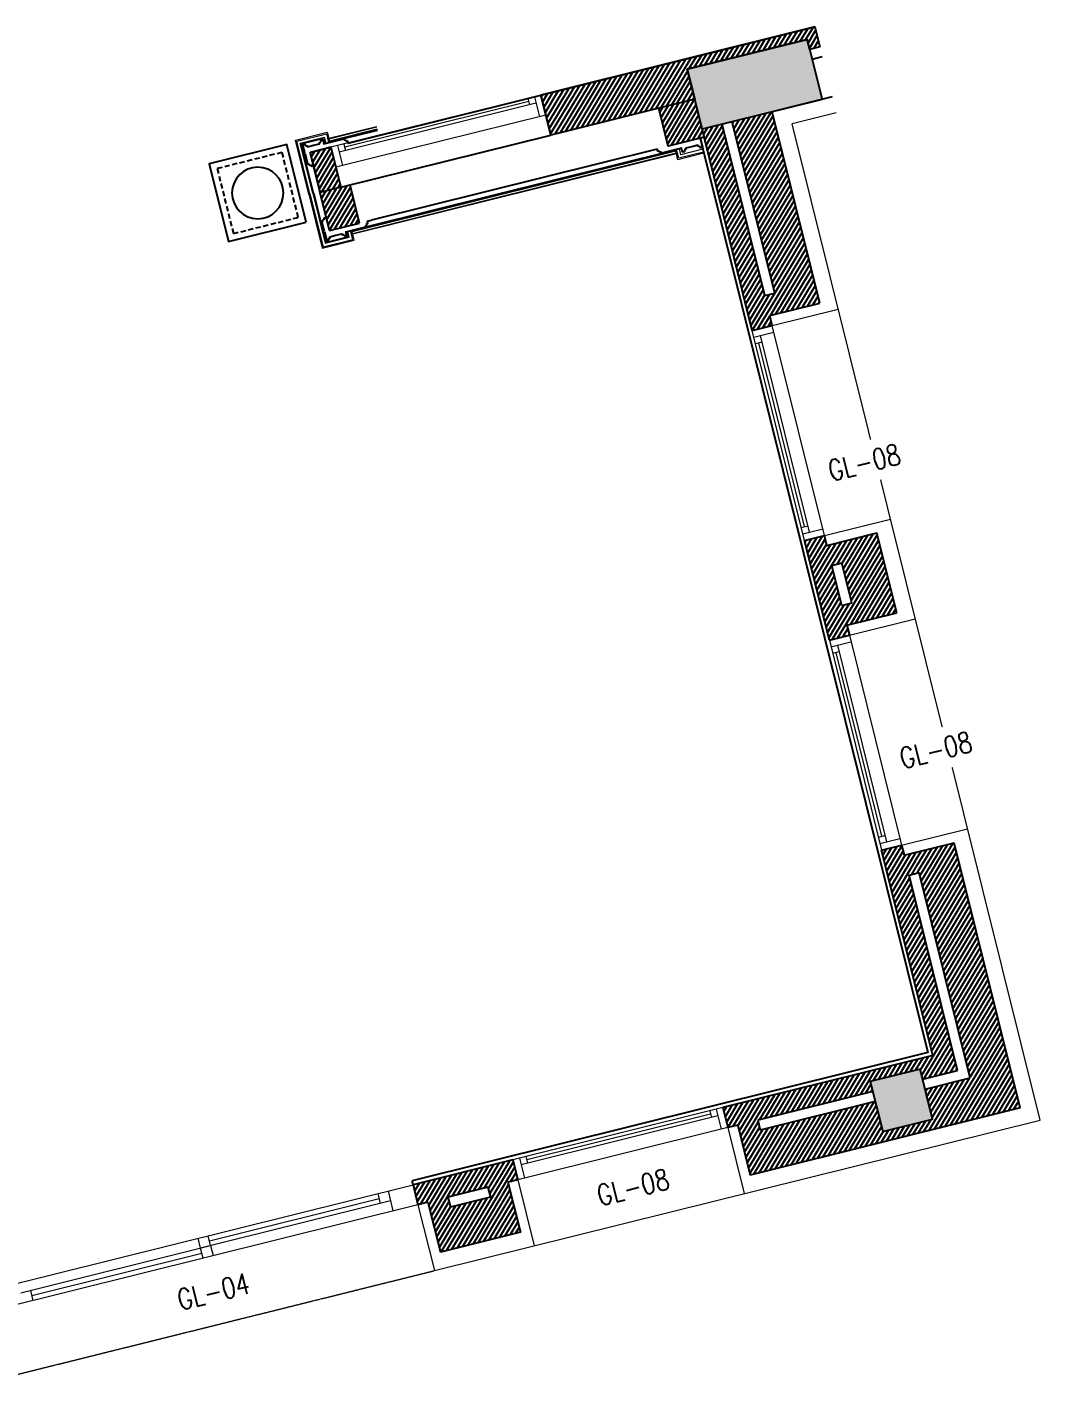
# Model space of a CAD drawing. Header units: inches. Extents: x 122939 to 389145, y 29603 to 529479.
# Drawn here: x 350857 to 355775, y 458340 to 464887 of the extents above; entities that cross this region are included whole.
import ezdxf
from ezdxf.enums import TextEntityAlignment as Align

# ---------------------------------------------------------------- set-up
doc = ezdxf.new("R2010")
doc.units = ezdxf.units.IN
doc.header["$MEASUREMENT"] = 0
doc.set_wipeout_variables(frame=1)
doc.linetypes.add('HIDDEN', pattern=[0.375, 0.25, -0.125])
for name, color, linetype, lineweight in [('A-DOOR', 134, 'Continuous', 18), ('A-GLAZ', 134, 'Continuous', 18), ('A-GLAZ-IDEN', 3, 'Continuous', 18), ('A-WALL-TILE', 8, 'Continuous', 9), ('GRC Hatch', 253, 'Continuous', 0), ('Marble', 6, 'Continuous', 0), ('XREF-V2-FF_COLS$0$A-COLS-PATT', 253, 'Continuous', 20)]:
    doc.layers.add(name, color=color, linetype=linetype, lineweight=lineweight)
for name, color, linetype in [('A-Plaster', 2, 'Continuous'), ('A-WALL', 7, 'Continuous'), ('column', 3, 'Continuous'), ('CQ Wall hatch_CHB', 8, 'Continuous'), ('gypsum', 31, 'Continuous'), ('Layer1', 1, 'Continuous'), ('Layer2', 2, 'Continuous'), ('Layer7', 8, 'Continuous')]:
    doc.layers.add(name, color=color, linetype=linetype)
doc.styles.add('TXT2', font='romans.shx', dxfattribs={"width": 0.9})
pattern_1 = [(238.9714232829852, (335559.538989674, 356396.1628943492), (16.06706840326385, -9.664978682068586), [])]
pattern_2 = [(238.9714232829857, (335559.538989674, 356396.1628943492), (16.06706840326394, -9.66497868206845), [])]

# ---------------------------------------------------------------- blocks, each defined once
blk = doc.blocks.new('TAG-WIN')
at = {"color": 1}
blk.add_wipeout([(-3.3414880591262914, -7.105427357601002e-15), (3.3414880591262026, -7.105427357601002e-15), (4.503754163611903, 2.0131039448843), (3.3414880591262026, 3.999999999999993), (-3.3414880591262914, 3.999999999999993), (-4.496188597505579, 1.999999999999993)], dxfattribs=at)
at = {"color": 2, "style": 'TXT2', "width": 0.8}
blk.add_attdef('AW01', text='', height=2, dxfattribs=at).set_placement((0, 1.999999999999993), align=Align.MIDDLE)
blk = doc.blocks.new('post top')
at = {"layer": 'Layer7'}
h = blk.add_hatch(dxfattribs=at)
h.set_pattern_fill('ANSI31', color=256, scale=100, angle=-1.27e-14, style=0)
h.set_pattern_definition([(44.99999999999999, (-32364.03618906011, 157002.8408459602), (-8.838834764831839, 8.838834764831846), [])])
edge = h.paths.add_edge_path()
edge.add_arc((-10307.37570355419, 1295.741312117155), 125, -1.27e-14, 360)
at = {"layer": 'Layer1', "linetype": 'HIDDEN', "ltscale": 100, "elevation": -3.156307375e-07}
blk.add_lwpolyline([(-10469.87570355422, 1133.24131211713), (-10469.87570355422, 1458.241312117181), (-10144.87570355417, 1458.241312117181), (-10144.87570355417, 1133.24131211713)], close=True, dxfattribs=at)
at = {"layer": 'Layer2', "elevation": -3.156307375e-07}
blk.add_lwpolyline([(-10501.55705175451, 1101.559963916836), (-10501.55705175451, 1489.922660317476), (-10113.19435535387, 1489.922660317476), (-10113.19435535387, 1101.559963916836)], close=True, dxfattribs=at)
at = {"layer": 'Layer7'}
blk.add_circle((-10307.37570355419, 1295.741312117155, -3.156307375e-07), 125, dxfattribs=at)

msp = doc.modelspace()

# ---------------------------------------------------------------- hatches: boundary and pattern name
at = {"layer": 'CQ Wall hatch_CHB'}
h = msp.add_hatch(dxfattribs=at)
h.set_pattern_fill('ANSI31', color=8, scale=150, angle=180)
h.set_pattern_definition(pattern_2)
h.paths.add_polyline_path([(353399.9041317679, 464361.9656484124), (353351.6165471743, 464556.0489016162), (354681.0954052192, 464886.8209891771), (354705.239197516, 464789.7793625761), (354656.7183840204, 464777.707466379), (354644.6475191404, 464826.2241346836), (354062.6526356657, 464681.4247936548), (354098.6046695387, 464535.8011585145)])
h = msp.add_hatch(dxfattribs=at)
h.set_pattern_fill('ANSI31', color=8, scale=150, angle=180)
h.set_pattern_definition([(238.9714232829857, (268169.3987121587, 425137.9348169903), (16.06706840326394, -9.66497868206844), [])])
h.paths.add_polyline_path([(353924.1851912073, 464492.4034404657), (354098.8678662413, 464535.8641940778), (354144.9046166045, 464350.8277638502), (353970.2219415706, 464307.3670102383)])
h = msp.add_hatch(dxfattribs=at)
h.set_pattern_fill('ANSI31,_O', color=8, scale=149.9999999999999, angle=179.9999999999995)
h.set_pattern_definition(pattern_1)
h.paths.add_polyline_path([(354511.8369865494, 463497.196697865), (354705.9202397586, 463545.4842824603), (354474.6936621714, 464474.8285803722), (354280.6107657058, 464426.5395619548)])
h.paths.add_polyline_path([(354837.3091063284, 461980.9211947753), (355080.160065996, 462041.3421021179), (354983.5820291589, 462429.5078950587), (354740.7339569339, 462369.0877061065), (354764.8797790055, 462272.04658451), (354813.3985639461, 462284.1179760052), (354861.9315866645, 462090.095787391), (354813.1673423275, 462077.9633260137)])
h.paths.add_polyline_path([(354235.0227176357, 459638.5816721398), (354259.1711472422, 459541.521406708), (354307.6919605428, 459553.593302856), (354368.0467147938, 459311.0082336292), (355678.3690749113, 459637.0244964358), (355357.8218553966, 460925.365714716), (355163.7386021874, 460877.0781301209), (355435.9971600292, 459782.8183744838), (355217.3850437545, 459728.4276696155), (355253.5299481306, 459583.1543142301), (355010.9269518261, 459522.7905320119), (354974.78204745, 459668.0638873977), (354416.805662521, 459529.2163264451), (354404.7334079167, 459577.7370505608), (354962.7108682147, 459716.5848790634), (354950.5667541734, 459765.3944201439), (355193.4392430693, 459825.7967022519), (355205.5769205696, 459777.011492649), (355375.1487002672, 459819.1804900277), (355139.1064435323, 460767.9011295555), (355187.6272568331, 460779.9730257033), (355163.7386021874, 460877.0781301209), (355115.0900408325, 460864.9744504734), (355103.1455342807, 460913.5269580906), (355006.1133911371, 460889.3855252619), (355254.2182238671, 459892.1637830193)])
h.paths.add_polyline_path([(354378.3713672882, 463412.4663972916), (354475.3884278522, 463436.6040775987), (354463.3147256667, 463485.1244415604), (354511.8369865494, 463497.1966978651), (354487.457433032, 463594.1796674752), (354439.169127333, 463582.1656188234), (354232.0900415896, 464414.4673073505), (354135.0708691208, 464390.3283404891)])
h.paths.add_polyline_path([(354728.9057080431, 462417.6691384327), (354631.8878691479, 462393.5312644776), (354752.6058009199, 461908.3228752774), (354849.6282540895, 461932.4618972561)])
h = msp.add_hatch(dxfattribs=at)
h.set_pattern_fill('ANSI31', color=8, scale=150, angle=180)
h.set_pattern_definition(pattern_2)
h.paths.add_polyline_path([(352231.0513158573, 464277.2541704561), (352332.6794678552, 464302.539082501), (352380.9679149588, 464108.4523625919), (352279.339762961, 464083.1674505468)])
h = msp.add_hatch(dxfattribs=at)
h.set_pattern_fill('ANSI31', color=8, scale=150, angle=180)
h.set_pattern_definition([(238.9714232829857, (289538.5417782149, 430454.5438571366), (16.06706840326394, -9.66497868206844), [])])
h.paths.add_polyline_path([(352279.6517930784, 464081.9133017506), (352425.2146677678, 464118.1290983693), (352470.9393880958, 463934.3468166951), (352325.3765134066, 463898.131020076)])
h = msp.add_hatch(dxfattribs=at)
h.set_pattern_fill('ANSI31,_O', color=8, scale=149.9999999999999, angle=179.9999999999995)
h.set_pattern_definition(pattern_1)
h.paths.add_polyline_path([(352912.6606363052, 459154.9875921503), (352900.5883817011, 459203.5083162664), (353094.6688698399, 459251.8070140038), (353106.7411244442, 459203.286289887)], flags=16)
h.paths.add_polyline_path([(353252.0729213505, 459033.3356712133), (353191.713440609, 459275.9397377177), (353240.2342539101, 459288.011633866), (353216.0876971531, 459385.0643717173), (352730.8823287294, 459264.3342990151), (352755.0261210254, 459167.2926724141), (352803.546934327, 459179.3645685627), (352863.9057965592, 458936.7683428159)])
at = {"layer": 'GRC Hatch'}
h = msp.add_hatch(color=256, dxfattribs=at)
h.dxf.hatch_style = 1
h.paths.add_polyline_path([(354062.652635666, 464681.4247936544), (354644.9101424437, 464826.2894749164), (354717.3406035933, 464535.1682757642), (354135.0830968153, 464390.3035945027)])
at = {"layer": 'XREF-V2-FF_COLS$0$A-COLS-PATT'}
msp.add_hatch(color=256, dxfattribs=at).paths.add_polyline_path([(355011.1946573068, 459522.8331550056), (355253.7987238111, 459583.1926357472), (355193.4392430693, 459825.7967022518), (354950.8351765651, 459765.4372215102)])

# ---------------------------------------------------------------- linework, layer by layer
at = {"layer": 'A-DOOR'}
for p, q in [((351742.2305272075, 458992.5970062296, 1.124836122532325e-06), (352567.0955022123, 459197.8219665738, -1.916740496246103e-07)), ((352573.131450294, 459173.5615599248, -1.916740496246103e-07), (352561.0595541304, 459222.0823732226, -1.916740496246103e-07)), ((351748.2664752891, 458968.3365995804, 1.124836122532325e-06), (351736.1945791258, 459016.8574128778, 1.124836122532325e-06)), ((350880.9388608735, 458726.7850773549, -1.916740496244456e-07), (351705.7926982358, 458932.0072666731, -1.916740496246103e-07)), ((351711.8286463177, 458907.7468600244, -1.916740496246103e-07), (351699.7567501543, 458956.2676733221, -1.916740496246103e-07)), ((350886.9748089552, 458702.5246707067, -1.916740496244456e-07), (350874.9029127918, 458751.0454840034, -1.916740496244456e-07))]:
    msp.add_line(p, q, dxfattribs=at)
at = {"layer": 'A-DOOR', "color": 9, "linetype": 'HIDDEN'}
msp.add_line((350796.8224295208, 458340.0519338389, 1.466681579672572e-07), (352834.6965881374, 458847.0715721598, 1.124836122511044e-06), dxfattribs=at)
at = {"layer": 'A-DOOR', "elevation": 1.466518336033709e-07}
msp.add_lwpolyline([(350717.1519623902, 458660.2730341692), (350693.0041586415, 458757.3307840827), (352730.8783172838, 459264.3504223006), (352755.0261210322, 459167.2926723872)], close=True, dxfattribs=at)
for points in [[(352609.57628405, 459234.1706819194), (352621.6522523688, 459185.6335012607), (351699.7456619916, 458956.2647034172), (351687.6696936726, 459004.801884076)], [(352609.57628405, 459234.1706819189), (352633.7240877952, 459137.1129320213)], [(350826.3780273391, 458738.9899552017), (351748.2734800731, 458968.3559820182), (351760.3494483926, 458919.8188013596)]]:
    msp.add_lwpolyline(points, dxfattribs=at)
at = {"layer": 'A-GLAZ'}
for p, q in [((353351.6175271282, 464556.0448509348), (352332.6794678549, 464302.5390825008)), ((353327.9257309921, 464516.659589785), (352372.0647290049, 464278.847286365)), ((353292.4638360952, 464524.5821215993), (352399.6798913943, 464302.4632831925)), ((353288.5404527666, 464540.3514545553), (353296.3871852726, 464508.8129259123)), ((353320.0789814091, 464548.1981870623), (353344.2217675467, 464451.1606046219)), ((353375.7603132662, 464459.0072684939), (352356.8222539924, 464205.5015000608)), ((352364.2179964979, 464310.3858150078), (352388.3607826352, 464213.3482325673)), ((352395.7565251407, 464318.232547514), (352403.6032576476, 464286.6940188713)), ((354631.6244783396, 462393.4657332905, 1.466559146943414e-07), (354378.1106215931, 463412.4017802057, 1.466559146943414e-07)), ((354385.9573540793, 463380.8632515568, 1.466559146943414e-07), (354482.9991058753, 463405.0070749691, 1.466559146943414e-07)), ((354655.3162745011, 462432.8509944243, 1.466559146943414e-07), (354417.4958827278, 463388.7099840433, 1.466559146943414e-07)), ((354728.6661649225, 462417.6092845085, 1.466559146942465e-07), (354475.1523081754, 463436.5453314234, 1.466559146942465e-07)), ((354393.8040865653, 463349.3247229092, 1.466559146943414e-07), (354425.3426152138, 463357.1714553956, 1.466559146943414e-07)), ((354631.7002776911, 462460.4661568297, 1.466559146943414e-07), (354409.5733508896, 463353.2480891524, 1.466559146943414e-07)), ((354615.9309447324, 462456.5427735102, 1.466559146943414e-07), (354647.4694733813, 462464.3895059968, 1.466559146943414e-07)), ((354623.7776772192, 462425.0042448627, 1.466559146943414e-07), (354720.8192472769, 462449.1480230583, 1.466559146943414e-07)), ((354752.3434200311, 461908.2575953564, 1.466640768762863e-07), (355005.8491884643, 460889.3195360832, 1.466640768762863e-07)), ((354760.1900839031, 461876.7190496367, 1.466640768762863e-07), (354857.2316539449, 461900.8628278956, 1.466640768762863e-07)), ((354791.7286811802, 461884.5657992198, 1.466640768762863e-07), (355029.5409846007, 460928.7047972323, 1.466640768762863e-07)), ((354849.3849866536, 461932.4016287317, 1.466640768761915e-07), (355102.8907550865, 460913.4635694587, 1.466640768761915e-07)), ((354768.0368164091, 461845.1805209946, 1.466640768762863e-07), (354799.5753450527, 461853.0272535009, 1.466640768762863e-07)), ((354783.8061493655, 461849.1039043231, 1.466640768762863e-07), (355005.9249877727, 460956.3199596227, 1.466640768762863e-07)), ((354990.1557234511, 460952.3965933687, 1.466640768762863e-07), (355021.694252094, 460960.2433258756, 1.466640768762863e-07)), ((354998.0024559575, 460920.8580647257, 1.466640768762863e-07), (355095.0442077382, 460945.0018881997, 1.466640768762863e-07)), ((354235.0283611063, 459638.5589891495, 1.124836122511044e-06), (353216.0903018326, 459385.0532207153, 1.124836122511044e-06)), ((354211.3365649694, 459599.1737279996, 1.124836122511044e-06), (353255.4755629815, 459361.3614245793, 1.124836122511044e-06)), ((354175.8746700724, 459607.0962598145, 1.124836122511044e-06), (353283.0907253714, 459384.9774214074, 1.124836122511044e-06)), ((354171.9512867439, 459622.8655927709, 1.124836122511044e-06), (354179.7980192505, 459591.3270641275, 1.124836122511044e-06)), ((354203.4898153862, 459630.7123252773, 1.124836122511044e-06), (354227.6335936446, 459533.6707552348, 1.124836122511044e-06)), ((354259.1723131837, 459541.5174023003, 1.124836122510973e-06), (353240.2342539102, 459288.0116338667, 1.124836122510973e-06)), ((353247.6288304752, 459392.8999532225, 1.124836122511044e-06), (353271.7726539496, 459295.8582014414, 1.124836122511044e-06)), ((353279.1673591182, 459400.7466857294, 1.124836122511044e-06), (353287.0140916252, 459369.2081570859, 1.124836122511044e-06))]:
    msp.add_line(p, q, dxfattribs=at)
at = {"layer": 'A-Plaster'}
msp.add_line((352730.8823287293, 459264.3342990165, 1.466681579672573e-07), (352726.0535702701, 459283.7426243368, 1.466518336033709e-07), dxfattribs=at)
at = {"layer": 'A-WALL'}
for p, q in [((354681.0954052196, 464886.8209891769), (353351.6165471742, 464556.0489016162)), ((354669.3831795836, 464780.8584460593, 1.42935422585987e-07), (354656.9810073241, 464777.7728066121, 1.465747683136736e-07)), ((354717.3110936644, 464741.2585492744, 1.324136814793755e-07), (354669.0529034722, 464729.2519933108, 1.46574768313651e-07)), ((353351.6165471746, 464556.0489016163), (353399.9041317679, 464361.9656484124)), ((354098.6046695387, 464535.8011585145, 1.466518336033709e-07), (353399.9041317679, 464361.9656484124)), ((354378.1126940062, 463412.4020398169, 1.699578819121427e-07), (354098.6124169009, 464535.8030860458, 1.466440241626346e-07)), ((354765.5986782578, 464547.1752960708, 1.231765243609188e-07), (354474.4737984526, 464474.7439191807, 1.879849087900942e-07)), ((354705.6864907134, 463545.4261260941, 1.46655914693839e-07), (354474.4737984526, 464474.7439191807, 1.466681579672627e-07)), ((354438.9386364429, 463582.1082730815, 1.70939750959474e-07), (354231.8698512188, 464414.3839754688, 1.738680386397391e-07)), ((354487.4594446716, 463594.1801679675, 1.46647752511888e-07), (354280.3906600719, 464426.4558705108, 1.46651833603371e-07)), ((352332.6794678548, 464302.5390825002), (352231.0513158573, 464277.2541704561)), ((352332.6794678548, 464302.5390825002), (352380.9670524484, 464108.4558292968)), ((352380.9670524495, 464108.4558292911), (353399.9041318301, 464361.9656481622)), ((352231.0513158571, 464277.254170457), (352279.3389004507, 464083.1709172528)), ((352380.9670524484, 464108.4558292968), (352279.3389004508, 464083.1709172522)), ((352470.9393880652, 463934.346816822, -1.395112052097963e-08), (352425.2146677364, 464118.1290984959, -1.395112052097963e-08)), ((352325.3765133751, 463898.131020202, -1.395112052097963e-08), (352278.2139146265, 464087.692595332, -1.395112052098024e-08)), ((352325.3765133751, 463898.131020202, -1.395112052097963e-08), (352470.9393880652, 463934.346816822, -1.395112052097963e-08)), ((354438.936619731, 463582.1077713261, 1.466559146943414e-07), (354487.457433032, 463594.1796674752, 1.466559146943414e-07)), ((354463.0804120272, 463485.0661447239, 1.466559146943414e-07), (354705.6864907134, 463545.4261260941, 1.46655914693839e-07)), ((354475.1523081754, 463436.5453314234, 1.466559146942465e-07), (354463.0804120272, 463485.0661447239, -8.315120498512484e-07)), ((354378.1106815738, 463412.4015391268, 1.466559146943414e-07), (354475.1523081754, 463436.5453314234, 1.466559146943414e-07)), ((354631.6204341839, 462393.4647271109, 1.466559146943414e-07), (354728.6620607857, 462417.6085194079, 1.466559146944362e-07)), ((354740.733956934, 462369.0877061065, 1.466559146943414e-07), (354728.6620607857, 462417.6085194079, 1.466559146943032e-07)), ((354740.733956934, 462369.0877061065, 1.466559146943414e-07), (354983.3400455163, 462429.4476899384, 1.466559146943414e-07)), ((355079.9151949107, 462041.2811786063, 1.466640768762865e-07), (354983.3400455163, 462429.4476899384, 1.466640768762865e-07)), ((354752.3393758752, 461908.2565891779, 1.466640768762863e-07), (354631.6204341839, 462393.4647271109, 1.466559146943414e-07)), ((354764.8777506449, 462272.0460798569, 1.466559146943414e-07), (354813.398563946, 462284.1179760058, 1.466559146943414e-07)), ((354813.1673423277, 462077.9633260129, 1.577443686979141e-07), (354764.8797790057, 462272.0465845097, 1.634804274760669e-07)), ((354861.6881477484, 462090.0352201996, 1.466654925893703e-07), (354813.4005856491, 462284.1184790007, 1.466539190486315e-07)), ((354813.1653126188, 462077.9628210256, 1.466640768762863e-07), (354861.6861259195, 462090.0347171734, 1.466640768762863e-07)), ((354837.3091063284, 461980.9211947756, 1.466640768762865e-07), (355079.9151949107, 462041.2811786063, 1.466640768762865e-07)), ((354837.3091063284, 461980.9211947756, 1.466640768762863e-07), (354849.3810024768, 461932.4003814743, 1.466640768762482e-07)), ((354752.3393758752, 461908.2565891779, 1.466640768762863e-07), (354849.3810024768, 461932.4003814743, 1.466640768763812e-07)), ((355005.8491284848, 460889.319777162, 1.466640768762863e-07), (355102.8907550865, 460913.4635694587, 1.466640768762863e-07)), ((355102.8907550865, 460913.4635694587, 1.466640768761915e-07), (355114.9626512352, 460864.9427561573, -8.315038876693034e-07)), ((355114.9626512352, 460864.9427561573, 1.466640768762863e-07), (355357.5687497139, 460925.3027424508, 1.466640768762834e-07)), ((355678.1135865306, 459636.9304786624, 1.466681579672573e-07), (355357.5687499644, 460925.3027425131, 1.466640768762834e-07)), ((355253.9646203853, 459892.0728987303, 1.466681579673441e-07), (355005.8511607097, 460889.3202827757, 1.508641393364382e-07)), ((355139.1064435325, 460767.9011295556, 1.466640768762863e-07), (355187.6272568332, 460779.9730257035, 1.466640768762863e-07)), ((355375.1500520463, 459819.1750567951, 1.466674482126252e-07), (355139.1084851412, 460767.9016375046, 1.502687208501092e-07)), ((355435.7427487333, 459782.7261472724, 1.466681579672573e-07), (355187.6292890582, 460779.9735313177, 1.46655914694342e-07)), ((355253.9646203857, 459892.0728987315, 1.466681579672573e-07), (354235.027354945, 459638.5630333099, 1.124852446874889e-06)), ((355205.3197233294, 459776.9475330104, -0.0831124705719373), (355375.1566351966, 459819.1824632803, -0.01846572284155457)), ((355217.3861861691, 459728.4253682338, -0.0831124705719373), (355435.7427487333, 459782.7261472724, 1.466681579672573e-07)), ((355375.1566351966, 459819.1824632803, -0.01846572284155474), (355375.1500520463, 459819.1750567951, 1.466674482126247e-07)), ((354962.7175081322, 459716.5574215912, -0.1779822485811242), (354404.7336957488, 459577.7366586379, -0.01608798343076677)), ((354974.787001441, 459668.0462660723, -0.1779822485811381), (354416.8053746886, 459529.2167183683, -0.01608798343076677)), ((354235.027354945, 459638.5630333099, 1.124852446874888e-06), (354259.1711472422, 459541.521406708, 1.12485244687487e-06)), ((355678.1135865304, 459636.9304786627, 1.466681579672575e-07), (354368.0514412845, 459310.9892363523, 1.088623404284627e-06)), ((354307.6919605428, 459553.593302856, 1.124852446874889e-06), (354259.1711472422, 459541.521406708, 1.124852446874894e-06)), ((354307.6919605428, 459553.593302856, 1.124852446874889e-06), (354368.0514412845, 459310.9892363523, 1.124852446874886e-06)), ((354404.7335871443, 459577.737095154, 1.124852446874889e-06), (354416.805483293, 459529.216281852, 1.124852446874889e-06)), ((353216.0904616129, 459385.0532604683, 1.124836122511044e-06), (352730.8823287293, 459264.3342990165, 1.466681579672573e-07)), ((353216.0904616129, 459385.0532604683, 1.124836122511027e-06), (353240.2342539102, 459288.0116338667, 1.124836122511027e-06)), ((352730.8823287293, 459264.3342990165, 1.466681579672573e-07), (352755.0261210262, 459167.2926724141, 1.466681579672573e-07)), ((353240.2342539102, 459288.0116338667, 1.124836122510973e-06), (353191.713440609, 459275.9397377177, 1.466681579672406e-07)), ((353191.713440609, 459275.9397377177, 1.124836122511044e-06), (353252.0729213505, 459033.3356712133, 1.124836122511044e-06)), ((353094.6718140071, 459251.795945421, 9.850978418103634e-07), (352900.5885609289, 459203.5083608589, 2.864064386679385e-07)), ((352900.5885609289, 459203.5083608589, 1.466681579672571e-07), (352912.660457077, 459154.9875475584, 1.466681579673973e-07)), ((353106.7437101552, 459203.2751321199, 1.124836122511044e-06), (352912.660457077, 459154.9875475584, 2.864064386680084e-07)), ((353094.6718140071, 459251.795945421, 1.124836122511045e-06), (353106.7437101552, 459203.2751321199, 1.124836122511045e-06)), ((352803.5469343271, 459179.3645685626, 1.466681579672571e-07), (352755.0261210262, 459167.2926724141, 1.466681579672575e-07)), ((352803.5469343271, 459179.3645685626, 1.466681579672573e-07), (352863.9064150688, 458936.7605020581, 1.466681579672381e-07)), ((353252.0729213505, 459033.3356712133, 1.124836122511044e-06), (352863.9064150688, 458936.7605020581, 2.355925184012026e-07))]:
    msp.add_line(p, q, dxfattribs=at)
msp.add_lwpolyline([(353399.9041317679, 464361.9656484124), (353351.6165471743, 464556.0489016162), (354681.0954052192, 464886.8209891771), (354705.239197516, 464789.7793625761), (354656.7183840204, 464777.707466379), (354644.6475191404, 464826.2241346836), (354062.6526356657, 464681.4247936548), (354098.6046695387, 464535.8011585145)], close=True, dxfattribs=at)
msp.add_lwpolyline([(354144.8961128081, 464350.8619433308), (353970.1999636199, 464307.3615421617), (353924.163213257, 464492.3979723899)], dxfattribs=at)
at = {"layer": 'A-WALL', "elevation": 1.466518336033709e-07}
msp.add_lwpolyline([(352231.0513158573, 464277.2541704561), (352332.6794678552, 464302.539082501), (352380.9679149588, 464108.4523625919), (352279.339762961, 464083.1674505468)], close=True, dxfattribs=at)
at = {"layer": 'A-WALL-TILE'}
for p, q in [((354784.9137120955, 464469.5419947878), (354571.4221335718, 464416.4256517352)), ((354784.9137120948, 464469.54199479), (354571.4221335711, 464416.425651737)), ((355775.0619216496, 459578.6122112192, 1.466628354646595e-07), (354571.4221335711, 464416.4256517377, 1.475473106982361e-07)), ((352380.967052448, 464108.4558292967, -1.466518336033711e-07), (353399.9041317681, 464361.9656484122, -1.466518336033711e-07)), ((354475.1523081756, 463436.5453314235, 1.466559146943414e-07), (354795.3896759624, 463516.2198460026, 1.466559146943414e-07)), ((354728.662060786, 462417.6085194066, 1.466559146943414e-07), (355048.8994285723, 462497.2830339873, 1.466559146943414e-07)), ((354849.3810024765, 461932.400381475, 1.466640768762863e-07), (355169.6183702634, 462012.0748960524, 1.466640768762863e-07)), ((355102.8907550868, 460913.4635694583, 1.466640768762863e-07), (355423.1281228735, 460993.1380840373, 1.466640768762863e-07)), ((352834.700635605, 458847.0553046286, 1.466681579672572e-07), (355775.0619216496, 459578.6122112192, 1.466681052692117e-07)), ((354259.1721534206, 459541.5173625516, 1.124852446874889e-06), (354338.8456618214, 459221.284038922, 1.124852446874889e-06)), ((353240.2342539101, 459288.011633866, 1.124836122511044e-06), (353319.9087684889, 458967.77426608, 1.124836122511044e-06)), ((352755.0261210324, 459167.292672387, 1.466681579672573e-07), (352834.7006356052, 458847.0553046285, 1.466681579672573e-07))]:
    msp.add_line(p, q, dxfattribs=at)
at = {"layer": 'column'}
msp.add_lwpolyline([(354062.652635666, 464681.4247936544), (354644.9101424437, 464826.2894749164), (354717.3406035933, 464535.1682757642), (354135.0830968153, 464390.3035945027)], close=True, dxfattribs=at)
msp.add_lwpolyline([(354062.652635666, 464681.4247936544), (354644.9101424437, 464826.2894749164), (354717.3406035933, 464535.1682757642), (354135.0830968153, 464390.3035945027)], close=True, dxfattribs=at)
at = {"layer": 'column', "elevation": 1.466518336033709e-07}
msp.add_lwpolyline([(355011.1946573067, 459522.8331550056), (355253.7987238111, 459583.1926357472), (355193.4392430693, 459825.7967022518), (354950.8351765651, 459765.4372215102)], close=True, dxfattribs=at)
at = {"layer": 'gypsum'}
for points, elevation in [([(352206.8010735118, 464271.1773688626), (352195.9363669785, 464314.8461008351), (352205.6405296384, 464317.2604800651), (352206.8477192532, 464312.4083987346, -0.4446257581104195), (352212.9069901981, 464308.7635070197), (352217.7590715281, 464309.9706966344), (352218.9662611427, 464305.1186153045), (352248.0787491237, 464312.3617529938), (352277.1912371051, 464319.6048906819), (352275.9840474898, 464324.4569720122), (352280.8361288198, 464325.6641616273, -0.4446257581104195), (352284.4810205355, 464331.7234325715), (352283.2738309204, 464336.575513902), (352292.9779935807, 464338.9898931317), (352297.8067520399, 464319.581567811), (352394.8483786415, 464343.7253601081), (352396.0555682568, 464338.8732787778, -0.414213562373095), (352408.1741101459, 464331.5834953474), (352413.0261914765, 464332.7906849624), (352415.4405707064, 464323.0865223001), (354404.235791973, 464817.8954040579)], -1.466596427898768e-07), ([(354125.2315925813, 464345.975073593), (354136.0962991152, 464302.3063416203), (354126.3921364551, 464299.8919623909), (354125.1849468399, 464304.7440437212, -0.4446257581104195), (354119.1256758951, 464308.3889354363), (354114.2735945652, 464307.1817458214), (354113.0664049503, 464312.0338271512), (354083.9539169695, 464304.7906894619), (354054.8414289887, 464297.5475517734), (354056.0486186034, 464292.6954704431), (354051.1965372734, 464291.4882808286, -0.4446257581104195), (354047.5516455582, 464285.4290098835), (354048.7588351727, 464280.5769285531), (354039.0546725127, 464278.1625493235), (354034.2259140537, 464297.5708746444), (353937.1842874516, 464273.427082347), (353935.977097837, 464278.2791636774, -0.414213562373095), (353923.8585559468, 464285.5689471084), (353919.0064746168, 464284.361757493), (353916.5920953869, 464294.0659201553), (352529.0720084742, 463948.8532731814)], 2.482258109083882e-07), ([(352207.1136519836, 464269.92101597), (352219.1753838441, 464221.4410561936), (352224.0274651748, 464222.6482458087, 0.414213562373095), (352236.1460070647, 464215.3584623783), (352237.3531966795, 464210.5063810482), (352247.0573593412, 464212.9207602785), (352278.2139146265, 464087.692595332)], -1.395112052098024e-08), ([(352300.7933639638, 463893.392278545), (352288.731632103, 463941.8722383215), (352293.5837134336, 463943.0794279359, -0.414213562373095), (352300.873496864, 463955.1979698253), (352299.6663072493, 463960.0500511556), (352309.370469911, 463962.4644303857), (352278.2139146262, 464087.692595332)], -3.020303744499498e-08), ([(352301.1063772237, 463892.1360338273), (352311.9710837578, 463848.4673018545), (352321.6752464179, 463850.8816810841), (352320.4680568028, 463855.7337624141, 0.4446257581104195), (352324.1129485184, 463861.7930333592), (352328.9650298484, 463863.0002229739), (352327.7578402337, 463867.852304304), (352356.8703282144, 463875.0954419929), (352385.9828161949, 463882.3385796819), (352387.1900058101, 463877.4864983517), (352392.0420871399, 463878.6936879666, 0.4446257581104195), (352398.1013580849, 463875.0487962516), (352399.3085476998, 463870.1967149216), (352409.0127103596, 463872.6110941511), (352404.1839519005, 463892.0194194718), (352501.2255785028, 463916.1632117679), (352500.0183888876, 463921.0152930983, 0.414213562373095), (352507.3081723179, 463933.1338349881), (352512.160253648, 463934.3410246031), (352509.7458744179, 463944.045187265), (352529.0720084741, 463948.8532731814)], 1.322388639147766e-07)]:
    msp.add_lwpolyline(points, format="xyb", dxfattribs=dict(at, elevation=elevation))
at = {"layer": 'Marble', "lineweight": 0}
for p, q in [((352322.0909163418, 464346.2331389934, -1.395112052097963e-08), (352554.3566898512, 464404.0204699521, 5.108724006890271e-07)), ((352322.8152301105, 464343.3218901951, -1.395112052097963e-08), (352555.0810036198, 464401.1092211542, 5.108724006890271e-07)), ((352325.2296093403, 464333.6177275353, -1.395112052097963e-08), (352557.4953828494, 464391.405058494, 5.108724006890271e-07)), ((352325.7124851861, 464331.6768950032, -1.395112052097963e-08), (352557.9782586954, 464389.4642259623, 5.108724006890271e-07)), ((352326.9196748012, 464326.8248136733, -1.395112052097963e-08), (352559.1854483105, 464384.6121446321, 5.108724006890271e-07)), ((354006.3206156967, 464285.4756556266, 2.827229802210314e-07), (352434.5036818517, 463894.4102653597, 8.843450570661049e-08)), ((354006.8034915425, 464283.5348230947, 2.827229802210314e-07), (352434.9865576976, 463892.469432828, 8.843450570661263e-08)), ((354009.217870772, 464273.8306604346, 2.827229802210314e-07), (352437.400936927, 463882.7652701684, 8.843450570660334e-08)), ((354009.942184541, 464270.919411637, 2.827229802210314e-07), (352438.1252506961, 463879.8540213697, 8.843450570661152e-08)), ((354005.1134260817, 464290.3277369573, 2.827229802210314e-07), (352501.2256308667, 463916.1630012998, 9.000781430730994e-08))]:
    msp.add_line(p, q, dxfattribs=at)
for points, elevation in [([(352224.851619078, 464074.3727642205), (352159.5811761083, 464336.7155592953), (352314.8477786547, 464375.3456269652), (352326.9196748012, 464326.8248136733)], -1.395112052098024e-08), ([(352230.6741166739, 464075.8213917583), (352166.8523012425, 464332.3416892371), (352310.4739085964, 464368.0745018314), (352321.097177205, 464325.3761861352)], -1.395112052098024e-08), ([(352244.2599443985, 464079.2015226797), (352183.8182598882, 464322.1359924341), (352300.2682117937, 464351.1085431853), (352307.5113494808, 464321.9960552138)], -1.395112052098024e-08), ([(352249.1120257241, 464080.4087122938), (352189.8775308277, 464318.4911007222), (352296.6233200817, 464345.0492722458), (352302.6592681548, 464320.7888656001)], -1.395112052098024e-08), ([(354143.3394367816, 464273.1938536433), (354017.1853222277, 464241.8069236651), (354005.1134260817, 464290.3277369573)], 2.827221637358729e-07), ([(354141.8908092439, 464279.016351239), (354021.5591922862, 464249.078048799), (354010.9359236776, 464291.7763644951)], 2.827221637358729e-07), ([(354138.5106783222, 464292.6021789637), (354031.7648890888, 464266.0440074444), (354024.5217514019, 464295.1564954162)], 2.827221637358729e-07), ([(352224.8312905025, 464074.4544712697), (352290.1017334725, 463812.1116761953), (352445.3683360187, 463850.7417438661), (352433.2964398725, 463899.2625571587)], -1.395112052098024e-08), ([(352230.6537880985, 464075.9030988073), (352294.475603531, 463819.382801329), (352438.0972108847, 463855.1156139243), (352427.4739422765, 463897.8139296207)], -1.395112052098024e-08), ([(352244.2396158232, 464079.2832297292), (352304.6813003335, 463836.3487599752), (352421.1312522392, 463865.3213107269), (352413.8881145522, 463894.4337986987)], -1.395112052098024e-08), ([(352249.0916971488, 464080.4904193428), (352308.3261920457, 463842.4080309149), (352415.0719812993, 463868.9662024392), (352409.0360332259, 463893.2266090853)], -1.395112052098024e-08)]:
    msp.add_lwpolyline(points, dxfattribs=dict(at, elevation=elevation))

# ---------------------------------------------------------------- block references
at = {"xscale": -1, "rotation": 13.97142328298554}
msp.add_blockref('post top', (342287.430197207, 460334.5208633771, 4.31617684490751e-07), dxfattribs=at)

# ---------------------------------------------------------------- next in the draw order: block references
at = {"layer": 'A-GLAZ-IDEN', "xscale": 49.99999999999999, "yscale": 49.99999999999999, "zscale": 49.99999999999999, "rotation": 13.9714232829857}
for p, values in [((354945.8844716264, 462674.8344905479, 3.899378113659738e-07), {'AW01': 'GL-08'}), ((355293.3461515302, 461278.2748206588, 3.899378113659738e-07), {'AW01': 'GL-08'}), ((353823.199284041, 459154.9364213233, 3.899378113659738e-07), {'AW01': 'GL-08'}), ((351786.4223969973, 458648.1897824071, 3.899378113659738e-07), {'AW01': 'GL-04'})]:
    msp.add_blockref('TAG-WIN', p, dxfattribs=at).add_auto_attribs(values)

# ---------------------------------------------------------------- next in the draw order: linework, layer by layer
at = {"layer": 'A-Plaster', "elevation": -1.466596427898901e-07}
msp.add_lwpolyline([(354125.2300729711, 464345.9649800817), (355229.7275366055, 459906.6524655924), (352726.05357027, 459283.7426243369)], dxfattribs=at)

doc.saveas('drawing.dxf')
